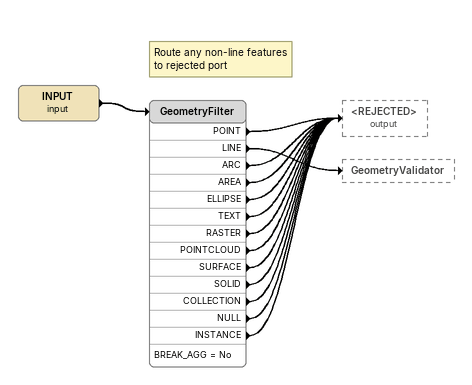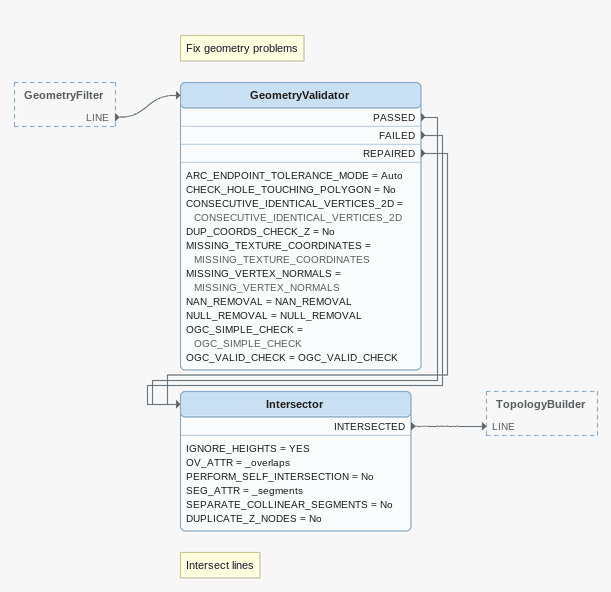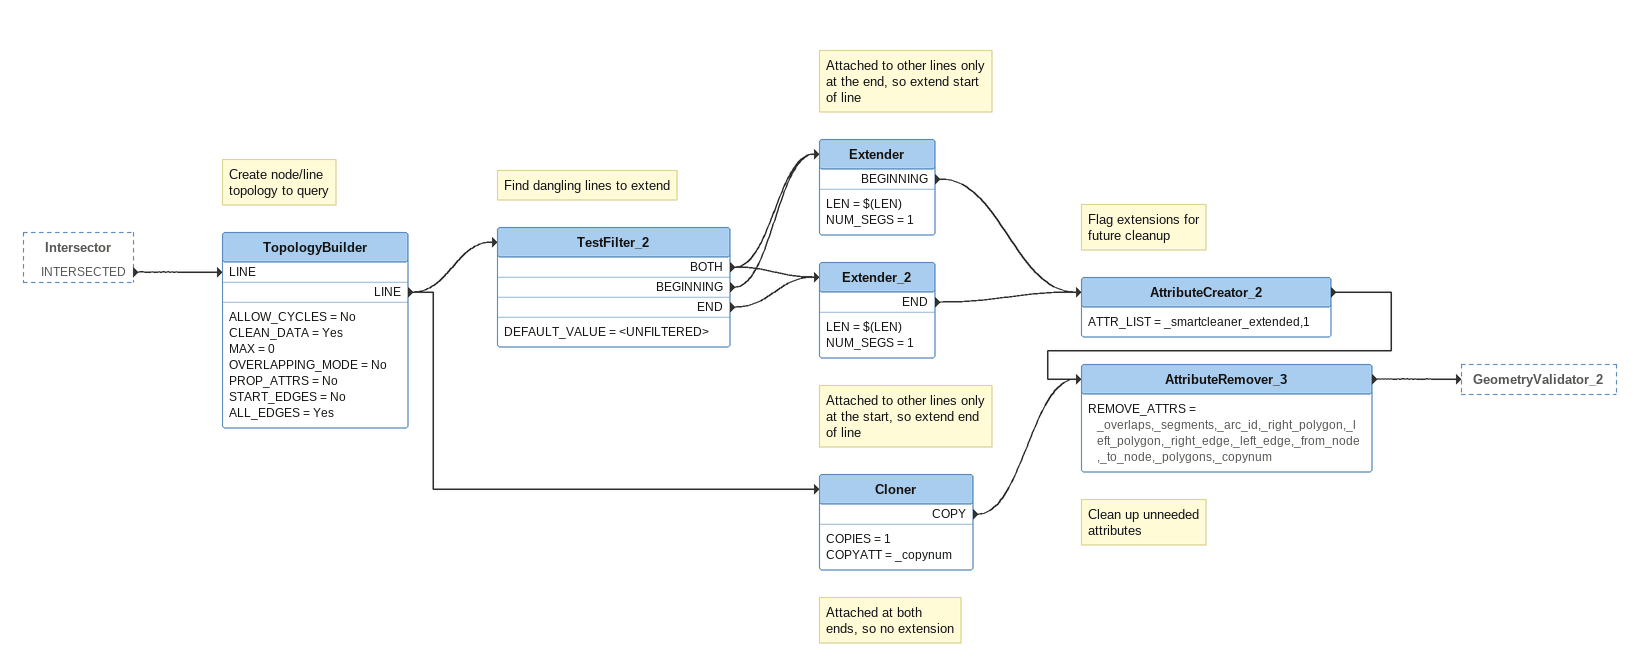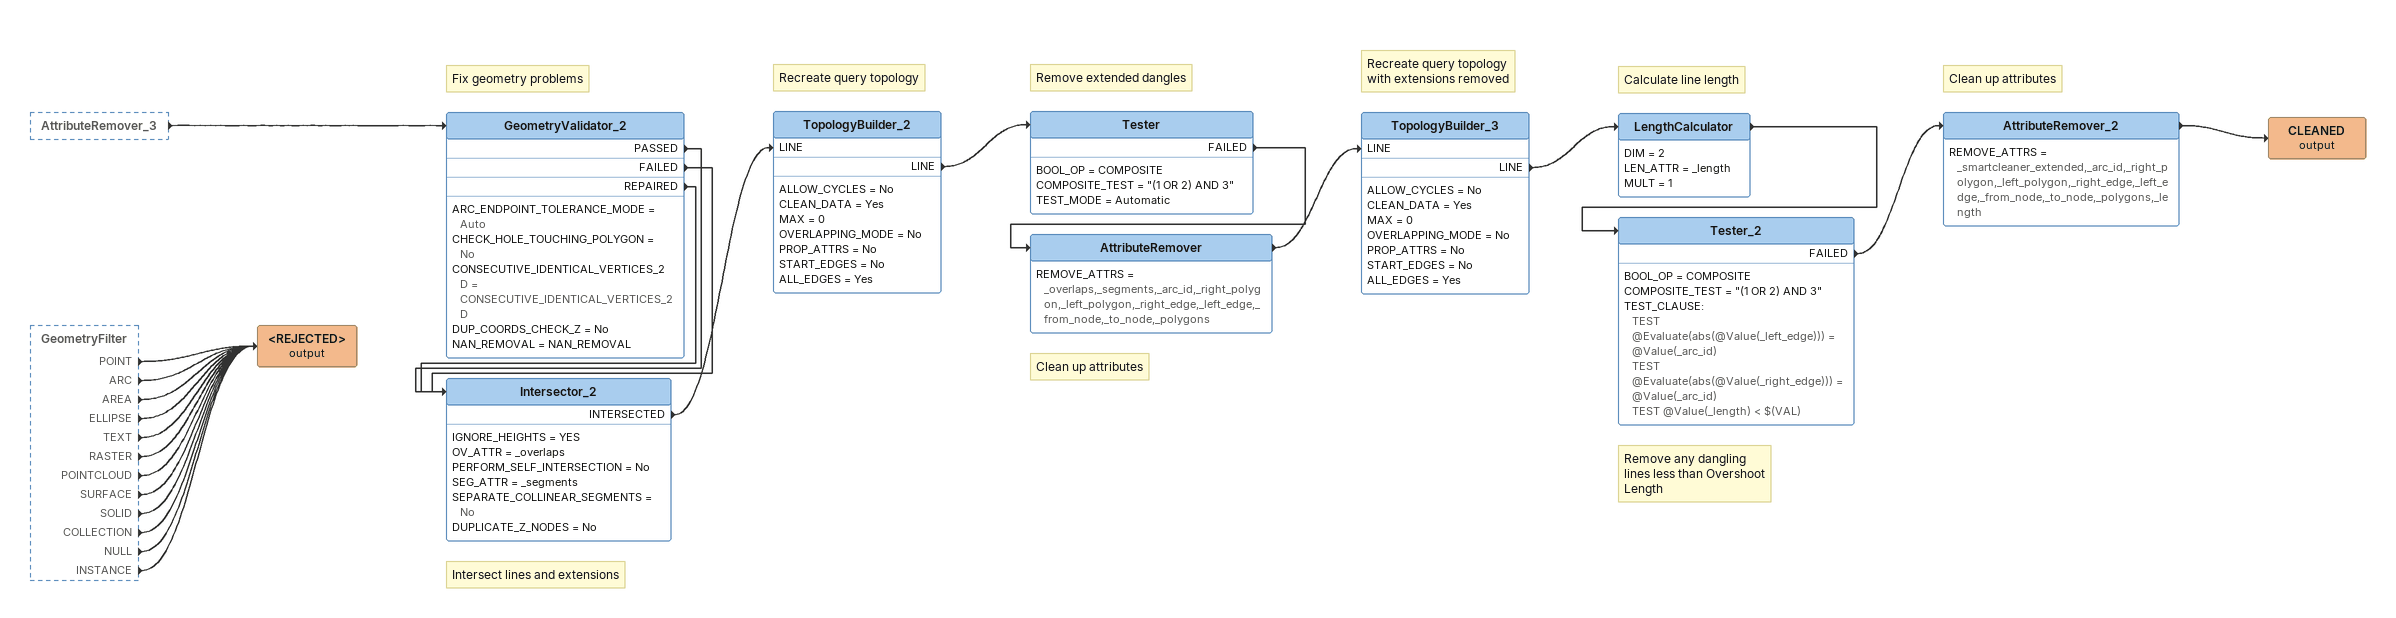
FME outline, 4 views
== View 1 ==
INPUT (input)
    -> GeometryFilter
Note: Route any non-line features / to rejected port
GeometryFilter
    BREAK_AGG = No
    POINT -> <REJECTED> (output)
    LINE -> GeometryValidator
    ARC -> <REJECTED> (output)
    AREA -> <REJECTED> (output)
    ELLIPSE -> <REJECTED> (output)
    TEXT -> <REJECTED> (output)
    RASTER -> <REJECTED> (output)
    POINTCLOUD -> <REJECTED> (output)
    SURFACE -> <REJECTED> (output)
    SOLID -> <REJECTED> (output)
    COLLECTION -> <REJECTED> (output)
    NULL -> <REJECTED> (output)
    INSTANCE -> <REJECTED> (output)

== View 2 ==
GeometryFilter [outside]
    LINE -> GeometryValidator
Note: Fix geometry problems
GeometryValidator
    ARC_ENDPOINT_TOLERANCE_MODE = Auto
    CHECK_HOLE_TOUCHING_POLYGON = No
    CONSECUTIVE_IDENTICAL_VERTICES_2D = CONSECUTIVE_IDENTICAL_VERTICES_2D
    DUP_COORDS_CHECK_Z = No
    MISSING_TEXTURE_COORDINATES = MISSING_TEXTURE_COORDINATES
    MISSING_VERTEX_NORMALS = MISSING_VERTEX_NORMALS
    NAN_REMOVAL = NAN_REMOVAL
    NULL_REMOVAL = NULL_REMOVAL
    OGC_SIMPLE_CHECK = OGC_SIMPLE_CHECK
    OGC_VALID_CHECK = OGC_VALID_CHECK
    PASSED -> Intersector
    FAILED -> Intersector
    REPAIRED -> Intersector
Note: Intersect lines
Intersector
    IGNORE_HEIGHTS = YES
    OV_ATTR = _overlaps
    PERFORM_SELF_INTERSECTION = No
    SEG_ATTR = _segments
    SEPARATE_COLLINEAR_SEGMENTS = No
    DUPLICATE_Z_NODES = No
    INTERSECTED -> TopologyBuilder [LINE]

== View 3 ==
Intersector [outside]
    INTERSECTED -> TopologyBuilder [LINE]
Note: Create node/line / topology to query
TopologyBuilder
    ALLOW_CYCLES = No
    CLEAN_DATA = Yes
    MAX = 0
    OVERLAPPING_MODE = No
    PROP_ATTRS = No
    START_EDGES = No
    ALL_EDGES = Yes
    LINE -> Cloner
    LINE -> TestFilter_2
Note: Find dangling lines to extend
TestFilter_2
    DEFAULT_VALUE = <UNFILTERED>
    BOTH -> Extender
    BOTH -> Extender_2
    BEGINNING -> Extender
    END -> Extender_2
Note: Attached to other lines only / at the end, so extend start / of line
Extender
    LEN = $(LEN)
    NUM_SEGS = 1
    BEGINNING -> AttributeCreator_2
Note: Attached to other lines only / at the start, so extend end / of line
Extender_2
    LEN = $(LEN)
    NUM_SEGS = 1
    END -> AttributeCreator_2
Note: Flag extensions for / future cleanup
AttributeCreator_2
    ATTR_LIST = _smartcleaner_extended,1
    -> AttributeRemover_3
Note: Attached at both / ends, so no extension
Cloner
    COPIES = 1
    COPYATT = _copynum
    COPY -> AttributeRemover_3
Note: Clean up unneeded / attributes
AttributeRemover_3
    REMOVE_ATTRS = _overlaps,_segments,_arc_id,_right_polygon,_left_polygon,_right_edge,_left_edge,_from_node,_to_node,_polygons,_copynum
    -> GeometryValidator_2

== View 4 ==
AttributeRemover_3 [outside]
    -> GeometryValidator_2
GeometryFilter [outside]
    POINT -> <REJECTED> (output)
    ARC -> <REJECTED> (output)
    AREA -> <REJECTED> (output)
    ELLIPSE -> <REJECTED> (output)
    TEXT -> <REJECTED> (output)
    RASTER -> <REJECTED> (output)
    POINTCLOUD -> <REJECTED> (output)
    SURFACE -> <REJECTED> (output)
    SOLID -> <REJECTED> (output)
    COLLECTION -> <REJECTED> (output)
    NULL -> <REJECTED> (output)
    INSTANCE -> <REJECTED> (output)
Note: Fix geometry problems
GeometryValidator_2
    ARC_ENDPOINT_TOLERANCE_MODE = Auto
    CHECK_HOLE_TOUCHING_POLYGON = No
    CONSECUTIVE_IDENTICAL_VERTICES_2D = CONSECUTIVE_IDENTICAL_VERTICES_2D
    DUP_COORDS_CHECK_Z = No
    NAN_REMOVAL = NAN_REMOVAL
    PASSED -> Intersector_2
    FAILED -> Intersector_2
    REPAIRED -> Intersector_2
Note: Intersect lines and extensions
Intersector_2
    IGNORE_HEIGHTS = YES
    OV_ATTR = _overlaps
    PERFORM_SELF_INTERSECTION = No
    SEG_ATTR = _segments
    SEPARATE_COLLINEAR_SEGMENTS = No
    DUPLICATE_Z_NODES = No
    INTERSECTED -> TopologyBuilder_2 [LINE]
Note: Recreate query topology
TopologyBuilder_2
    ALLOW_CYCLES = No
    CLEAN_DATA = Yes
    MAX = 0
    OVERLAPPING_MODE = No
    PROP_ATTRS = No
    START_EDGES = No
    ALL_EDGES = Yes
    LINE -> Tester
Note: Remove extended dangles
Tester
    BOOL_OP = COMPOSITE
    COMPOSITE_TEST = "(1 OR 2) AND 3"
    TEST_MODE = Automatic
    FAILED -> AttributeRemover
Note: Clean up attributes
AttributeRemover
    REMOVE_ATTRS = _overlaps,_segments,_arc_id,_right_polygon,_left_polygon,_right_edge,_left_edge,_from_node,_to_node,_polygons
    -> TopologyBuilder_3 [LINE]
Note: Recreate query topology / with extensions removed
TopologyBuilder_3
    ALLOW_CYCLES = No
    CLEAN_DATA = Yes
    MAX = 0
    OVERLAPPING_MODE = No
    PROP_ATTRS = No
    START_EDGES = No
    ALL_EDGES = Yes
    LINE -> LengthCalculator
Note: Calculate line length
LengthCalculator
    DIM = 2
    LEN_ATTR = _length
    MULT = 1
    -> Tester_2
Note: Remove any dangling / lines less than Overshoot / Length
Tester_2
    BOOL_OP = COMPOSITE
    COMPOSITE_TEST = "(1 OR 2) AND 3"
    TEST_CLAUSE:
      TEST @Evaluate(abs(@Value(_left_edge))) = @Value(_arc_id)
      TEST @Evaluate(abs(@Value(_right_edge))) = @Value(_arc_id)
      TEST @Value(_length) < $(VAL)
    FAILED -> AttributeRemover_2
Note: Clean up attributes
AttributeRemover_2
    REMOVE_ATTRS = _smartcleaner_extended,_arc_id,_right_polygon,_left_polygon,_right_edge,_left_edge,_from_node,_to_node,_polygons,_length
    -> CLEANED (output)
CLEANED (output)
<REJECTED> (output)
